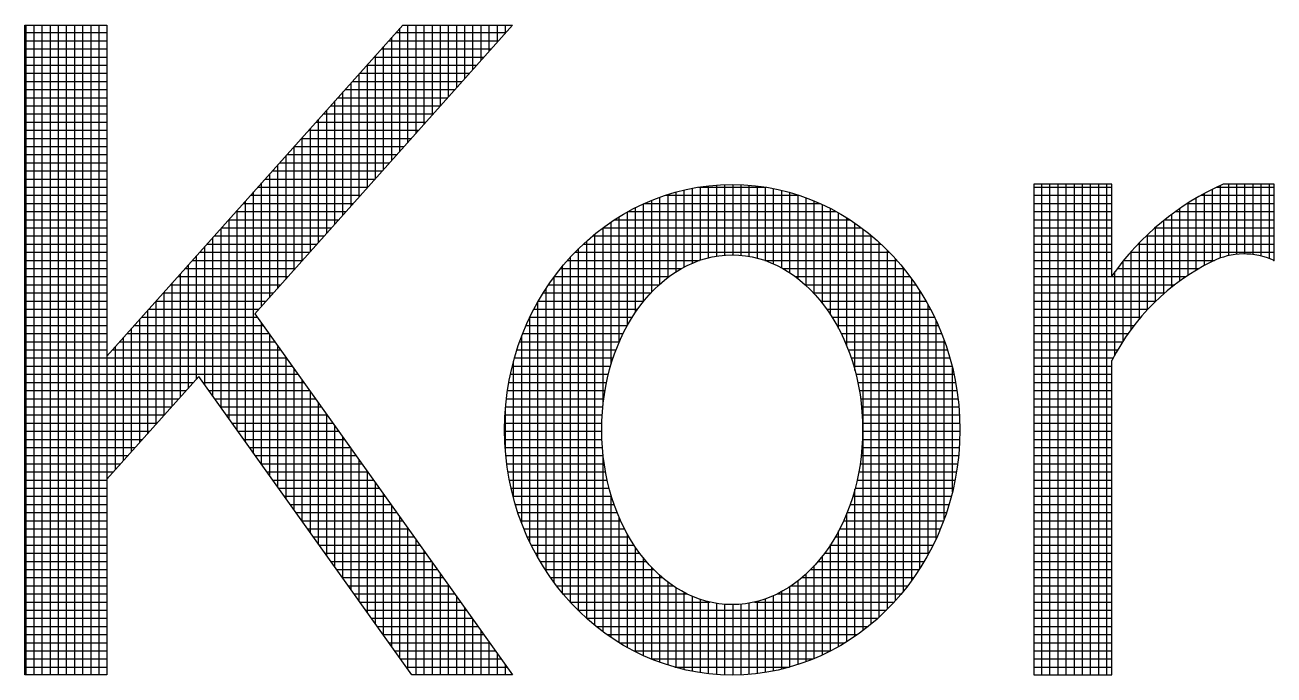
# Model space of a CAD drawing. Header units: inches. Extents: x 0 to 841, y 0 to 594.
# Drawn here: x 704.389 to 707.058, y 99.888 to 101.275 of the extents above; entities that cross this region are included whole.
import ezdxf

# ---------------------------------------------------------------- set-up
doc = ezdxf.new("R2010")
doc.units = ezdxf.units.IN
doc.header["$MEASUREMENT"] = 0
doc.layers.add('BG 한국지역난방기술주식회사 CI', color=7, linetype='Continuous')

msp = doc.modelspace()

# ---------------------------------------------------------------- linework, layer by layer
at = {"layer": 'BG 한국지역난방기술주식회사 CI', "color": 7, "linetype": 'Continuous', "lineweight": 25}
for p, q in [((704.3889, 101.2754), (704.5639, 101.2754)), ((704.3889, 99.8879), (704.3889, 101.2754)), ((704.3889, 101.2591), (704.5639, 101.2591)), ((704.3911, 99.8879), (704.3911, 101.2754)), ((704.4084, 99.8879), (704.4084, 101.2754)), ((704.4258, 99.8879), (704.4258, 101.2754)), ((704.4432, 99.8879), (704.4432, 101.2754)), ((704.4605, 99.8879), (704.4605, 101.2754)), ((704.4779, 99.8879), (704.4779, 101.2754)), ((704.4953, 99.8879), (704.4953, 101.2754)), ((704.5126, 99.8879), (704.5126, 101.2754)), ((704.53, 99.8879), (704.53, 101.2754)), ((704.5474, 99.8879), (704.5474, 101.2754)), ((704.5639, 101.2754), (704.5639, 100.5685)), ((704.5639, 100.5685), (705.1959, 101.2754)), ((705.4308, 101.2754), (704.8797, 100.659)), ((705.1814, 101.2591), (705.4162, 101.2591)), ((705.1898, 101.0059), (705.1898, 101.2686)), ((705.1959, 101.2754), (705.4308, 101.2754)), ((705.2072, 101.0253), (705.2072, 101.2754)), ((705.2246, 101.0447), (705.2246, 101.2754)), ((705.2419, 101.0642), (705.2419, 101.2754)), ((705.2593, 101.0836), (705.2593, 101.2754)), ((705.2767, 101.103), (705.2767, 101.2754)), ((705.294, 101.1224), (705.294, 101.2754)), ((705.3114, 101.1419), (705.3114, 101.2754)), ((705.3288, 101.1613), (705.3288, 101.2754)), ((705.3461, 101.1807), (705.3461, 101.2754)), ((705.3635, 101.2001), (705.3635, 101.2754)), ((705.3809, 101.2195), (705.3809, 101.2754)), ((705.3982, 101.239), (705.3982, 101.2754)), ((705.4156, 101.2584), (705.4156, 101.2754)), ((704.3889, 101.2418), (704.5639, 101.2418)), ((705.1659, 101.2418), (705.4007, 101.2418)), ((705.1725, 100.9865), (705.1725, 101.2492)), ((704.3889, 101.2244), (704.5639, 101.2244)), ((704.3889, 101.207), (704.5639, 101.207)), ((705.1348, 101.207), (705.3697, 101.207)), ((705.1377, 100.9476), (705.1377, 101.2103)), ((705.1504, 101.2244), (705.3852, 101.2244)), ((705.1551, 100.967), (705.1551, 101.2297)), ((704.3889, 101.1897), (704.5639, 101.1897)), ((705.1193, 101.1897), (705.3541, 101.1897)), ((705.1204, 100.9282), (705.1204, 101.1909)), ((704.3889, 101.1723), (704.5639, 101.1723)), ((704.3889, 101.1549), (704.5639, 101.1549)), ((705.0883, 101.1549), (705.3231, 101.1549)), ((705.103, 100.9088), (705.103, 101.1715)), ((705.1038, 101.1723), (705.3386, 101.1723)), ((704.3889, 101.1376), (704.5639, 101.1376)), ((705.0683, 100.8699), (705.0683, 101.1326)), ((705.0727, 101.1376), (705.3076, 101.1376)), ((705.0857, 100.8894), (705.0857, 101.152)), ((704.3889, 101.1202), (704.5639, 101.1202)), ((704.3889, 101.1029), (704.5639, 101.1029)), ((705.0417, 101.1029), (705.2765, 101.1029)), ((705.0509, 100.8505), (705.0509, 101.1132)), ((705.0572, 101.1202), (705.2921, 101.1202)), ((704.3889, 101.0855), (704.5639, 101.0855)), ((705.0162, 100.8117), (705.0162, 101.0743)), ((705.0262, 101.0855), (705.261, 101.0855)), ((705.0336, 100.8311), (705.0336, 101.0938)), ((704.3889, 101.0681), (704.5639, 101.0681)), ((704.3889, 101.0508), (704.5639, 101.0508)), ((704.9951, 101.0508), (705.23, 101.0508)), ((704.9988, 100.7922), (704.9988, 101.0549)), ((705.0106, 101.0681), (705.2455, 101.0681)), ((704.3889, 101.0334), (704.5639, 101.0334)), ((704.9796, 101.0334), (705.2144, 101.0334)), ((704.9815, 100.7728), (704.9815, 101.0355)), ((704.3889, 101.016), (704.5639, 101.016)), ((704.3889, 100.9987), (704.5639, 100.9987)), ((704.9467, 100.734), (704.9467, 100.9967)), ((704.9485, 100.9987), (705.1834, 100.9987)), ((704.9641, 100.7534), (704.9641, 101.0161)), ((704.9641, 101.016), (705.1989, 101.016)), ((704.3889, 100.9813), (704.5639, 100.9813)), ((704.9294, 100.7145), (704.9294, 100.9772)), ((704.933, 100.9813), (705.1679, 100.9813)), ((704.3889, 100.9639), (704.5639, 100.9639)), ((704.3889, 100.9466), (704.5639, 100.9466)), ((704.902, 100.9466), (705.1368, 100.9466)), ((704.912, 100.6951), (704.912, 100.9578)), ((704.9175, 100.9639), (705.1523, 100.9639)), ((704.3889, 100.9292), (704.5639, 100.9292)), ((704.8773, 100.3612), (704.8773, 100.919)), ((704.8864, 100.9292), (705.1213, 100.9292)), ((704.8946, 100.6757), (704.8946, 100.9384)), ((705.7629, 100.7365), (705.7629, 100.9138)), ((705.7802, 100.7486), (705.7802, 100.9189)), ((705.7976, 100.7587), (705.7976, 100.9233)), ((705.815, 100.767), (705.815, 100.927)), ((705.8277, 100.9292), (705.9723, 100.9292)), ((705.8323, 100.7736), (705.8323, 100.9299)), ((705.8497, 100.7787), (705.8497, 100.9322)), ((705.8671, 100.7822), (705.8671, 100.9338)), ((705.8844, 100.7842), (705.8844, 100.9348)), ((705.9018, 100.7848), (705.9018, 100.935)), ((705.9191, 100.7839), (705.9191, 100.9346)), ((705.9365, 100.7816), (705.9365, 100.9335)), ((705.9539, 100.7778), (705.9539, 100.9318)), ((705.9712, 100.7724), (705.9712, 100.9294)), ((705.9886, 100.7654), (705.9886, 100.9263)), ((706.006, 100.7568), (706.006, 100.9224)), ((706.0233, 100.7463), (706.0233, 100.9179)), ((706.0407, 100.7338), (706.0407, 100.9126)), ((706.5449, 100.9353), (706.5449, 99.8879)), ((706.7114, 100.9353), (706.5449, 100.9353)), ((706.5449, 100.9292), (706.7114, 100.9292)), ((706.5616, 99.8879), (706.5616, 100.9353)), ((706.579, 99.8879), (706.579, 100.9353)), ((706.5964, 99.8879), (706.5964, 100.9353)), ((706.6137, 99.8879), (706.6137, 100.9353)), ((706.6311, 99.8879), (706.6311, 100.9353)), ((706.6485, 99.8879), (706.6485, 100.9353)), ((706.6658, 99.8879), (706.6658, 100.9353)), ((706.6832, 99.8879), (706.6832, 100.9353)), ((706.7006, 99.8879), (706.7006, 100.9353)), ((706.7114, 100.7401), (706.7114, 100.9353)), ((706.9089, 100.7619), (706.9089, 100.9155)), ((706.9263, 100.7709), (706.9263, 100.9245)), ((706.9359, 100.9292), (707.0578, 100.9292)), ((706.9437, 100.7781), (706.9437, 100.9328)), ((707.0578, 100.9353), (706.9493, 100.9353)), ((706.961, 100.783), (706.961, 100.9353)), ((706.9784, 100.7858), (706.9784, 100.9353)), ((706.9957, 100.7866), (706.9957, 100.9353)), ((707.0131, 100.7854), (707.0131, 100.9353)), ((707.0305, 100.7823), (707.0305, 100.9353)), ((707.0478, 100.777), (707.0478, 100.9353)), ((707.0578, 100.7729), (707.0578, 100.9353)), ((704.3889, 100.9118), (704.5639, 100.9118)), ((704.3889, 100.8945), (704.5639, 100.8945)), ((704.8554, 100.8945), (705.0902, 100.8945)), ((704.8599, 100.3855), (704.8599, 100.8995)), ((704.8709, 100.9118), (705.1058, 100.9118)), ((705.6934, 100.6621), (705.6934, 100.8855)), ((705.7108, 100.6856), (705.7108, 100.8938)), ((705.7123, 100.8945), (706.0877, 100.8945)), ((705.7281, 100.7054), (705.7281, 100.9013)), ((705.7455, 100.7222), (705.7455, 100.9079)), ((705.7569, 100.9118), (706.0432, 100.9118)), ((706.0581, 100.719), (706.0581, 100.9066)), ((706.0754, 100.7016), (706.0754, 100.8998)), ((706.0928, 100.6811), (706.0928, 100.8922)), ((706.5449, 100.9118), (706.7114, 100.9118)), ((706.5449, 100.8945), (706.7114, 100.8945)), ((706.8731, 100.8945), (707.0578, 100.8945)), ((706.8742, 100.7411), (706.8742, 100.8952)), ((706.8916, 100.752), (706.8916, 100.9058)), ((706.9022, 100.9118), (707.0578, 100.9118)), ((704.3889, 100.8771), (704.5639, 100.8771)), ((704.3889, 100.8597), (704.5639, 100.8597)), ((704.8243, 100.8597), (705.0592, 100.8597)), ((704.8252, 100.4341), (704.8252, 100.8607)), ((704.8399, 100.8771), (705.0747, 100.8771)), ((704.8426, 100.4098), (704.8426, 100.8801)), ((705.6487, 100.8597), (706.1513, 100.8597)), ((705.6587, 100.5983), (705.6587, 100.8661)), ((705.676, 100.6337), (705.676, 100.8762)), ((705.6776, 100.8771), (706.1224, 100.8771)), ((706.1102, 100.6567), (706.1102, 100.8836)), ((706.1275, 100.6272), (706.1275, 100.8742)), ((706.1449, 100.5898), (706.1449, 100.8638)), ((706.5449, 100.8771), (706.7114, 100.8771)), ((706.5449, 100.8597), (706.7114, 100.8597)), ((706.8243, 100.8597), (707.0578, 100.8597)), ((706.8395, 100.7159), (706.8395, 100.8714)), ((706.8474, 100.8771), (707.0578, 100.8771)), ((706.8568, 100.7291), (706.8568, 100.8838)), ((704.3889, 100.8424), (704.5639, 100.8424)), ((704.8078, 100.4584), (704.8078, 100.8413)), ((704.8088, 100.8424), (705.0437, 100.8424)), ((705.6237, 100.8424), (706.1763, 100.8424)), ((705.624, 100.4633), (705.624, 100.8426)), ((705.6413, 100.5505), (705.6413, 100.8549)), ((706.1623, 100.538), (706.1623, 100.8524)), ((706.1796, 99.983), (706.1796, 100.8399)), ((706.5449, 100.8424), (706.7114, 100.8424)), ((706.8035, 100.8424), (707.0578, 100.8424)), ((706.8047, 100.6854), (706.8047, 100.8435)), ((706.8221, 100.7014), (706.8221, 100.858)), ((704.3889, 100.825), (704.5639, 100.825)), ((704.3889, 100.8077), (704.5639, 100.8077)), ((704.7778, 100.8077), (705.0126, 100.8077)), ((704.7905, 100.4827), (704.7905, 100.8218)), ((704.7933, 100.825), (705.0281, 100.825)), ((705.582, 100.8077), (706.218, 100.8077)), ((705.5892, 100.0086), (705.5892, 100.8142)), ((705.6017, 100.825), (706.1983, 100.825)), ((705.6066, 99.9938), (705.6066, 100.8291)), ((706.197, 99.9968), (706.197, 100.8261)), ((706.2143, 100.0119), (706.2143, 100.811)), ((706.5449, 100.825), (706.7114, 100.825)), ((706.5449, 100.8077), (706.7114, 100.8077)), ((706.7671, 100.8077), (707.0578, 100.8077)), ((706.77, 100.648), (706.77, 100.8107)), ((706.7845, 100.825), (707.0578, 100.825)), ((706.7874, 100.6677), (706.7874, 100.8278)), ((704.3889, 100.7903), (704.5639, 100.7903)), ((704.7557, 100.5203), (704.7557, 100.783)), ((704.7622, 100.7903), (704.9971, 100.7903)), ((704.7731, 100.507), (704.7731, 100.8024)), ((705.5545, 100.0429), (705.5545, 100.78)), ((705.5642, 100.7903), (706.2358, 100.7903)), ((705.5719, 100.0249), (705.5719, 100.798)), ((706.2317, 100.0285), (706.2317, 100.7944)), ((706.5449, 100.7903), (706.7114, 100.7903)), ((706.7511, 100.7903), (707.0578, 100.7903)), ((706.7526, 100.6258), (706.7526, 100.7921)), ((704.3889, 100.7729), (704.5639, 100.7729)), ((704.3889, 100.7556), (704.5639, 100.7556)), ((704.7312, 100.7556), (704.966, 100.7556)), ((704.7384, 100.5009), (704.7384, 100.7636)), ((704.7467, 100.7729), (704.9816, 100.7729)), ((705.5334, 100.7556), (705.7919, 100.7556)), ((705.5371, 100.0627), (705.5371, 100.7601)), ((705.5481, 100.7729), (705.8302, 100.7729)), ((705.9698, 100.7729), (706.2519, 100.7729)), ((706.0082, 100.7556), (706.2666, 100.7556)), ((706.2491, 100.0468), (706.2491, 100.7761)), ((706.2664, 100.0671), (706.2664, 100.7558)), ((706.5449, 100.7729), (706.7114, 100.7729)), ((706.5449, 100.7556), (706.7114, 100.7556)), ((706.7227, 100.7556), (706.8976, 100.7556)), ((706.7353, 100.6007), (706.7353, 100.7716)), ((706.7363, 100.7729), (706.9307, 100.7729)), ((704.3889, 100.7382), (704.5639, 100.7382)), ((704.7157, 100.7382), (704.9505, 100.7382)), ((704.721, 100.4815), (704.721, 100.7442)), ((705.5198, 100.0849), (705.5198, 100.738)), ((705.5199, 100.7382), (705.7651, 100.7382)), ((706.0349, 100.7382), (706.2801, 100.7382)), ((706.2838, 100.0897), (706.2838, 100.7332)), ((706.5449, 100.7382), (706.8699, 100.7382)), ((706.7179, 100.5715), (706.7179, 100.7491)), ((704.3889, 100.7208), (704.5639, 100.7208)), ((704.3889, 100.7035), (704.5639, 100.7035)), ((704.6846, 100.7035), (704.9195, 100.7035)), ((704.6863, 100.4426), (704.6863, 100.7053)), ((704.7002, 100.7208), (704.935, 100.7208)), ((704.7036, 100.462), (704.7036, 100.7247)), ((705.4962, 100.7035), (705.7263, 100.7035)), ((705.5024, 100.1098), (705.5024, 100.7131)), ((705.5076, 100.7208), (705.744, 100.7208)), ((706.056, 100.7208), (706.2925, 100.7208)), ((706.0737, 100.7035), (706.3038, 100.7035)), ((706.3012, 100.1153), (706.3012, 100.7076)), ((706.5449, 100.7208), (706.8458, 100.7208)), ((706.5449, 100.7035), (706.8245, 100.7035)), ((704.3889, 100.6861), (704.5639, 100.6861)), ((704.6689, 100.4232), (704.6689, 100.6859)), ((704.6691, 100.6861), (704.9039, 100.6861)), ((705.485, 100.1382), (705.485, 100.6847)), ((705.4859, 100.6861), (705.7112, 100.6861)), ((706.0888, 100.6861), (706.3142, 100.6861)), ((706.3185, 100.1446), (706.3185, 100.6783)), ((706.5449, 100.6861), (706.8055, 100.6861)), ((704.3889, 100.6687), (704.5639, 100.6687)), ((704.3889, 100.6514), (704.5639, 100.6514)), ((704.6342, 100.3844), (704.6342, 100.647)), ((704.6381, 100.6514), (704.8851, 100.6514)), ((704.6515, 100.4038), (704.6515, 100.6665)), ((704.6536, 100.6687), (704.8884, 100.6687)), ((704.8797, 100.659), (705.4308, 99.8879)), ((705.4676, 100.6514), (705.6864, 100.6514)), ((705.4677, 100.1714), (705.4677, 100.6515)), ((705.4763, 100.6687), (705.698, 100.6687)), ((706.102, 100.6687), (706.3237, 100.6687)), ((706.1136, 100.6514), (706.3324, 100.6514)), ((706.5449, 100.6687), (706.7884, 100.6687)), ((706.5449, 100.6514), (706.7729, 100.6514)), ((704.3889, 100.634), (704.5639, 100.634)), ((704.6168, 100.3649), (704.6168, 100.6276)), ((704.6225, 100.634), (704.8975, 100.634)), ((704.8946, 100.3369), (704.8946, 100.638)), ((705.4597, 100.634), (705.6762, 100.634)), ((706.1238, 100.634), (706.3403, 100.634)), ((706.3359, 100.179), (706.3359, 100.6439)), ((706.5449, 100.634), (706.7588, 100.634)), ((704.3889, 100.6166), (704.5639, 100.6166)), ((704.3889, 100.5993), (704.5639, 100.5993)), ((704.5915, 100.5993), (704.9223, 100.5993)), ((704.5994, 100.3455), (704.5994, 100.6082)), ((704.607, 100.6166), (704.9099, 100.6166)), ((704.912, 100.3126), (704.912, 100.6137)), ((705.4459, 100.5993), (705.6591, 100.5993)), ((705.4503, 100.2118), (705.4503, 100.6111)), ((705.4525, 100.6166), (705.6671, 100.6166)), ((706.1329, 100.6166), (706.3476, 100.6166)), ((706.1409, 100.5993), (706.3541, 100.5993)), ((706.3533, 100.2213), (706.3533, 100.6016)), ((706.5449, 100.6166), (706.746, 100.6166)), ((706.5449, 100.5993), (706.7344, 100.5993)), ((704.3889, 100.5819), (704.5639, 100.5819)), ((704.5647, 100.3067), (704.5647, 100.5693)), ((704.576, 100.5819), (704.9347, 100.5819)), ((704.5821, 100.3261), (704.5821, 100.5888)), ((704.9294, 100.2883), (704.9294, 100.5894)), ((704.9467, 100.264), (704.9467, 100.5651)), ((705.4401, 100.5819), (705.652, 100.5819)), ((706.148, 100.5819), (706.36, 100.5819)), ((706.5449, 100.5819), (706.7238, 100.5819)), ((704.3889, 100.5646), (704.9471, 100.5646)), ((704.3889, 100.5472), (704.9596, 100.5472)), ((704.9641, 100.2397), (704.9641, 100.5408)), ((705.4302, 100.5472), (705.6403, 100.5472)), ((705.4329, 100.2651), (705.4329, 100.5578)), ((705.4348, 100.5646), (705.6458, 100.5646)), ((706.1543, 100.5646), (706.3652, 100.5646)), ((706.1597, 100.5472), (706.3698, 100.5472)), ((706.3706, 100.2789), (706.3706, 100.544)), ((706.5449, 100.5646), (706.7142, 100.5646)), ((706.5449, 100.5472), (706.7114, 100.5472)), ((706.7114, 99.8879), (706.7114, 100.5592)), ((704.3889, 100.5298), (704.972, 100.5298)), ((704.3889, 100.5125), (704.7487, 100.5125)), ((704.7601, 100.5252), (704.5639, 100.3058)), ((705.2156, 99.8879), (704.7601, 100.5252)), ((704.7692, 100.5125), (704.9844, 100.5125)), ((704.9815, 100.2154), (704.9815, 100.5165)), ((705.4227, 100.5125), (705.6317, 100.5125)), ((705.4261, 100.5298), (705.6356, 100.5298)), ((706.1644, 100.5298), (706.3739, 100.5298)), ((706.1684, 100.5125), (706.3773, 100.5125)), ((706.5449, 100.5298), (706.7114, 100.5298)), ((706.5449, 100.5125), (706.7114, 100.5125)), ((704.3889, 100.4951), (704.7332, 100.4951)), ((704.7816, 100.4951), (704.9968, 100.4951)), ((704.9988, 100.1911), (704.9988, 100.4922)), ((705.4198, 100.4951), (705.6283, 100.4951)), ((706.1717, 100.4951), (706.3802, 100.4951)), ((706.5449, 100.4951), (706.7114, 100.4951)), ((704.3889, 100.4777), (704.7177, 100.4777)), ((704.3889, 100.4604), (704.7021, 100.4604)), ((704.794, 100.4777), (705.0092, 100.4777)), ((704.8064, 100.4604), (705.0216, 100.4604)), ((705.0162, 100.1668), (705.0162, 100.4679)), ((705.4156, 100.3636), (705.4156, 100.4592)), ((705.4157, 100.4604), (705.6237, 100.4604)), ((705.4175, 100.4777), (705.6257, 100.4777)), ((706.1743, 100.4777), (706.3826, 100.4777)), ((706.1764, 100.4604), (706.3843, 100.4604)), ((706.5449, 100.4777), (706.7114, 100.4777)), ((706.5449, 100.4604), (706.7114, 100.4604)), ((704.3889, 100.443), (704.6866, 100.443)), ((704.8188, 100.443), (705.034, 100.443)), ((705.0336, 100.1426), (705.0336, 100.4436)), ((705.4144, 100.443), (705.6223, 100.443)), ((706.1778, 100.443), (706.3856, 100.443)), ((706.5449, 100.443), (706.7114, 100.443)), ((704.3889, 100.4256), (704.6711, 100.4256)), ((704.3889, 100.4083), (704.6556, 100.4083)), ((704.8312, 100.4256), (705.0464, 100.4256)), ((704.8436, 100.4083), (705.0588, 100.4083)), ((705.0509, 100.1183), (705.0509, 100.4193)), ((705.4136, 100.4083), (705.6213, 100.4083)), ((705.4137, 100.4256), (705.6215, 100.4256)), ((706.1786, 100.4256), (706.3863, 100.4256)), ((706.1788, 100.4083), (706.3865, 100.4083)), ((706.5449, 100.4256), (706.7114, 100.4256)), ((706.5449, 100.4083), (706.7114, 100.4083)), ((704.3889, 100.3909), (704.64, 100.3909)), ((704.8561, 100.3909), (705.0713, 100.3909)), ((705.0683, 100.094), (705.0683, 100.3951)), ((705.4139, 100.3909), (705.6217, 100.3909)), ((706.1783, 100.3909), (706.3861, 100.3909)), ((706.5449, 100.3909), (706.7114, 100.3909)), ((704.3889, 100.3735), (704.6245, 100.3735)), ((704.3889, 100.3562), (704.609, 100.3562)), ((704.8685, 100.3735), (705.0837, 100.3735)), ((704.8809, 100.3562), (705.0961, 100.3562)), ((705.0857, 100.0697), (705.0857, 100.3708)), ((705.4148, 100.3735), (705.6227, 100.3735)), ((705.4163, 100.3562), (705.6243, 100.3562)), ((705.624, 99.9803), (705.624, 100.3596)), ((706.1757, 100.3562), (706.3838, 100.3562)), ((706.1773, 100.3735), (706.3852, 100.3735)), ((706.5449, 100.3735), (706.7114, 100.3735)), ((706.5449, 100.3562), (706.7114, 100.3562)), ((704.3889, 100.3388), (704.5935, 100.3388)), ((704.8933, 100.3388), (705.1085, 100.3388)), ((705.103, 100.0454), (705.103, 100.3465)), ((705.4183, 100.3388), (705.6266, 100.3388)), ((706.1734, 100.3388), (706.3818, 100.3388)), ((706.5449, 100.3388), (706.7114, 100.3388)), ((704.3889, 100.3214), (704.5779, 100.3214)), ((704.3889, 100.3041), (704.5639, 100.3041)), ((704.5639, 100.3058), (704.5639, 99.8879)), ((704.9057, 100.3214), (705.1209, 100.3214)), ((704.9181, 100.3041), (705.1333, 100.3041)), ((705.1204, 100.0211), (705.1204, 100.3222)), ((705.4208, 100.3214), (705.6295, 100.3214)), ((705.4239, 100.3041), (705.633, 100.3041)), ((706.167, 100.3041), (706.3761, 100.3041)), ((706.1705, 100.3214), (706.3792, 100.3214)), ((706.5449, 100.3214), (706.7114, 100.3214)), ((706.5449, 100.3041), (706.7114, 100.3041)), ((704.3889, 100.2867), (704.5639, 100.2867)), ((704.9305, 100.2867), (705.1457, 100.2867)), ((705.1377, 99.9968), (705.1377, 100.2979)), ((705.1551, 99.9725), (705.1551, 100.2736)), ((705.4276, 100.2867), (705.6373, 100.2867)), ((705.6413, 99.968), (705.6413, 100.2724)), ((706.1623, 99.9705), (706.1623, 100.2848)), ((706.1628, 100.2867), (706.3725, 100.2867)), ((706.5449, 100.2867), (706.7114, 100.2867)), ((704.3889, 100.2694), (704.5639, 100.2694)), ((704.3889, 100.252), (704.5639, 100.252)), ((704.9429, 100.2694), (705.1581, 100.2694)), ((704.9553, 100.252), (705.1705, 100.252)), ((705.1725, 99.9482), (705.1725, 100.2493)), ((705.4318, 100.2694), (705.6422, 100.2694)), ((705.4367, 100.252), (705.648, 100.252)), ((706.1521, 100.252), (706.3634, 100.252)), ((706.1578, 100.2694), (706.3682, 100.2694)), ((706.5449, 100.2694), (706.7114, 100.2694)), ((706.5449, 100.252), (706.7114, 100.252)), ((704.3889, 100.2346), (704.5639, 100.2346)), ((704.9678, 100.2346), (705.183, 100.2346)), ((705.1898, 99.9239), (705.1898, 100.225)), ((705.4421, 100.2346), (705.6545, 100.2346)), ((705.6587, 99.9568), (705.6587, 100.2246)), ((706.1449, 99.959), (706.1449, 100.2331)), ((706.1455, 100.2346), (706.3579, 100.2346)), ((706.5449, 100.2346), (706.7114, 100.2346)), ((704.3889, 100.2173), (704.5639, 100.2173)), ((704.3889, 100.1999), (704.5639, 100.1999)), ((704.9802, 100.2173), (705.1954, 100.2173)), ((704.9926, 100.1999), (705.2078, 100.1999)), ((705.2072, 99.8996), (705.2072, 100.2007)), ((705.4482, 100.2173), (705.6619, 100.2173)), ((705.455, 100.1999), (705.6703, 100.1999)), ((706.1275, 99.9487), (706.1275, 100.1957)), ((706.1297, 100.1999), (706.345, 100.1999)), ((706.1381, 100.2173), (706.3518, 100.2173)), ((706.5449, 100.2173), (706.7114, 100.2173)), ((706.5449, 100.1999), (706.7114, 100.1999)), ((704.3889, 100.1825), (704.5639, 100.1825)), ((704.3889, 100.1652), (704.5639, 100.1652)), ((705.005, 100.1825), (705.2202, 100.1825)), ((705.0174, 100.1652), (705.2326, 100.1652)), ((705.2246, 99.8879), (705.2246, 100.1764)), ((705.4625, 100.1825), (705.6798, 100.1825)), ((705.4707, 100.1652), (705.6905, 100.1652)), ((705.676, 99.9467), (705.676, 100.1891)), ((706.1095, 100.1652), (706.3293, 100.1652)), ((706.1102, 99.9392), (706.1102, 100.1661)), ((706.1202, 100.1825), (706.3375, 100.1825)), ((706.5449, 100.1825), (706.7114, 100.1825)), ((706.5449, 100.1652), (706.7114, 100.1652)), ((704.3889, 100.1478), (704.5639, 100.1478)), ((705.0298, 100.1478), (705.245, 100.1478)), ((705.2419, 99.8879), (705.2419, 100.1521)), ((705.4797, 100.1478), (705.7026, 100.1478)), ((705.6934, 99.9374), (705.6934, 100.1608)), ((706.0928, 99.9307), (706.0928, 100.1418)), ((706.0974, 100.1478), (706.3203, 100.1478)), ((706.5449, 100.1478), (706.7114, 100.1478)), ((704.3889, 100.1304), (704.5639, 100.1304)), ((704.3889, 100.1131), (704.5639, 100.1131)), ((705.0422, 100.1304), (705.2574, 100.1304)), ((705.0546, 100.1131), (705.2698, 100.1131)), ((705.2593, 99.8879), (705.2593, 100.1278)), ((705.4895, 100.1304), (705.7165, 100.1304)), ((705.5003, 100.1131), (705.7324, 100.1131)), ((705.7108, 99.9291), (705.7108, 100.1373)), ((705.7281, 99.9216), (705.7281, 100.1175)), ((706.0676, 100.1131), (706.2998, 100.1131)), ((706.0754, 99.9231), (706.0754, 100.1213)), ((706.0836, 100.1304), (706.3105, 100.1304)), ((706.5449, 100.1304), (706.7114, 100.1304)), ((706.5449, 100.1131), (706.7114, 100.1131)), ((704.3889, 100.0957), (704.5639, 100.0957)), ((705.067, 100.0957), (705.2822, 100.0957)), ((705.2767, 99.8879), (705.2767, 100.1035)), ((705.512, 100.0957), (705.7512, 100.0957)), ((705.7455, 99.915), (705.7455, 100.1007)), ((705.7629, 99.9091), (705.7629, 100.0864)), ((706.0407, 99.9102), (706.0407, 100.0891)), ((706.0488, 100.0957), (706.2881, 100.0957)), ((706.0581, 99.9163), (706.0581, 100.1039)), ((706.5449, 100.0957), (706.7114, 100.0957)), ((704.3889, 100.0783), (704.5639, 100.0783)), ((704.3889, 100.061), (704.5639, 100.061)), ((705.0794, 100.0783), (705.2946, 100.0783)), ((705.0919, 100.061), (705.3071, 100.061)), ((705.294, 99.8879), (705.294, 100.0792)), ((705.5247, 100.0783), (705.7741, 100.0783)), ((705.5386, 100.061), (705.8039, 100.061)), ((705.7802, 99.904), (705.7802, 100.0743)), ((705.7976, 99.8996), (705.7976, 100.0642)), ((705.9961, 100.061), (706.2614, 100.061)), ((706.006, 99.9004), (706.006, 100.0661)), ((706.0233, 99.905), (706.0233, 100.0766)), ((706.0259, 100.0783), (706.2753, 100.0783)), ((706.5449, 100.0783), (706.7114, 100.0783)), ((706.5449, 100.061), (706.7114, 100.061)), ((704.3889, 100.0436), (704.5639, 100.0436)), ((705.1043, 100.0436), (705.3195, 100.0436)), ((705.3114, 99.8879), (705.3114, 100.0549)), ((705.5538, 100.0436), (705.8522, 100.0436)), ((705.815, 99.8959), (705.815, 100.0559)), ((705.8323, 99.893), (705.8323, 100.0493)), ((705.8497, 99.8907), (705.8497, 100.0442)), ((705.8671, 99.8891), (705.8671, 100.0407)), ((705.8844, 99.8881), (705.8844, 100.0387)), ((705.9018, 99.8879), (705.9018, 100.0381)), ((705.9191, 99.8883), (705.9191, 100.039)), ((705.9365, 99.8893), (705.9365, 100.0413)), ((705.9478, 100.0436), (706.2462, 100.0436)), ((705.9539, 99.8911), (705.9539, 100.0451)), ((705.9712, 99.8935), (705.9712, 100.0505)), ((705.9886, 99.8966), (705.9886, 100.0574)), ((706.5449, 100.0436), (706.7114, 100.0436)), ((704.3889, 100.0263), (704.5639, 100.0263)), ((704.3889, 100.0089), (704.5639, 100.0089)), ((705.1167, 100.0263), (705.3319, 100.0263)), ((705.1291, 100.0089), (705.3443, 100.0089)), ((705.3288, 99.8879), (705.3288, 100.0306)), ((705.3461, 99.8879), (705.3461, 100.0063)), ((705.5705, 100.0263), (706.2295, 100.0263)), ((705.589, 100.0089), (706.2111, 100.0089)), ((706.5449, 100.0263), (706.7114, 100.0263)), ((706.5449, 100.0089), (706.7114, 100.0089)), ((704.3889, 99.9915), (704.5639, 99.9915)), ((705.1415, 99.9915), (705.3567, 99.9915)), ((705.3635, 99.8879), (705.3635, 99.982)), ((705.6094, 99.9915), (706.1906, 99.9915)), ((706.5449, 99.9915), (706.7114, 99.9915)), ((704.3889, 99.9742), (704.5639, 99.9742)), ((704.3889, 99.9568), (704.5639, 99.9568)), ((705.1539, 99.9742), (705.3691, 99.9742)), ((705.1663, 99.9568), (705.3815, 99.9568)), ((705.3809, 99.8879), (705.3809, 99.9577)), ((705.6325, 99.9742), (706.1676, 99.9742)), ((705.6588, 99.9568), (706.1413, 99.9568)), ((706.5449, 99.9742), (706.7114, 99.9742)), ((706.5449, 99.9568), (706.7114, 99.9568)), ((704.3889, 99.9394), (704.5639, 99.9394)), ((705.1787, 99.9394), (705.3939, 99.9394)), ((705.3982, 99.8879), (705.3982, 99.9334)), ((705.6895, 99.9394), (706.1105, 99.9394)), ((706.5449, 99.9394), (706.7114, 99.9394)), ((704.3889, 99.9221), (704.5639, 99.9221)), ((704.3889, 99.9047), (704.5639, 99.9047)), ((705.1911, 99.9221), (705.4063, 99.9221)), ((705.2036, 99.9047), (705.4188, 99.9047)), ((705.4156, 99.8879), (705.4156, 99.9091)), ((705.7271, 99.9221), (706.0729, 99.9221)), ((705.7776, 99.9047), (706.0224, 99.9047)), ((706.5449, 99.9221), (706.7114, 99.9221)), ((706.5449, 99.9047), (706.7114, 99.9047)), ((704.5639, 99.8879), (704.3889, 99.8879)), ((705.4308, 99.8879), (705.2156, 99.8879)), ((706.5449, 99.8879), (706.7114, 99.8879))]:
    msp.add_line(p, q, dxfattribs=at)
for centre, radius, start, end in [((707.1823, 100.409), 0.5756, 113.87, 144.8809), ((706.9942, 100.6319), 0.1547, 65.7198, 116.2531), ((707.1372, 100.3419), 0.4781, 116.2531, 152.9592)]:
    msp.add_arc(centre, radius, start, end, dxfattribs=at)
for major_axis, ratio in [((0, 0.5236), 0.929113), ((0, -0.3734), 0.746606)]:
    msp.add_ellipse((705.9, 100.4114), major_axis=major_axis, ratio=ratio, dxfattribs=at)
msp.add_point((707.0577, 100.7729), dxfattribs=at)

doc.saveas('drawing.dxf')
